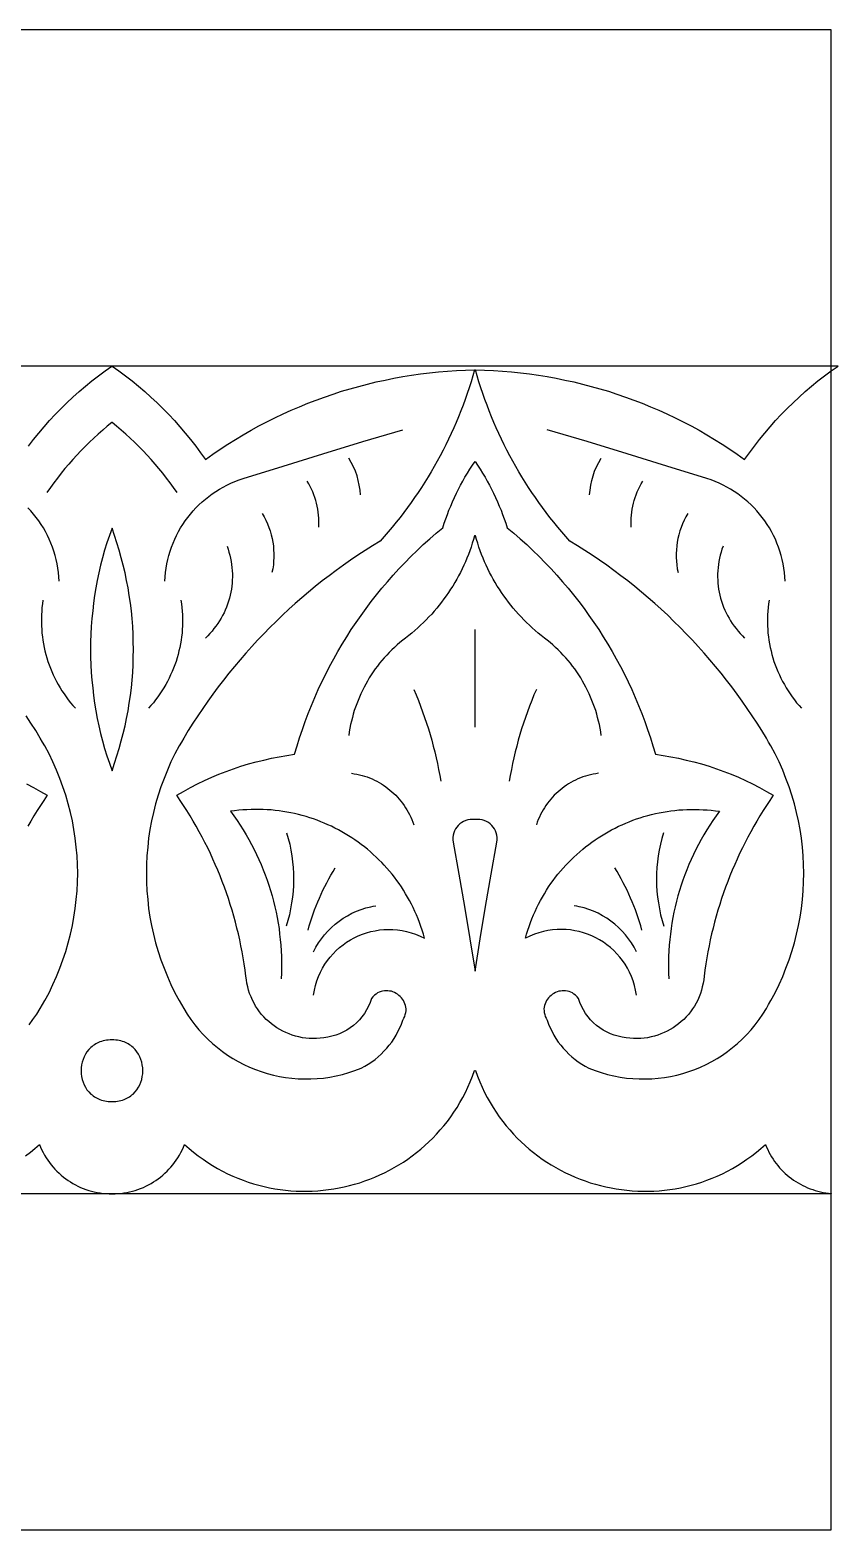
# Model space of a CAD drawing. Extents: x -349 to 352, y -69 to 76.
# Drawn here: x 274.1 to 352.2, y -69.2 to 75.8 of the extents above; entities that cross this region are included whole.
import ezdxf

# ---------------------------------------------------------------- set-up
doc = ezdxf.new("R2010")
doc.units = 0
doc.layers.add('LAYER_1', color=18, linetype='CONTINUOUS')

msp = doc.modelspace()

# ---------------------------------------------------------------- linework, layer by layer
at = {"layer": 'LAYER_1'}
for points in [[(-348.41, -69.22), (351.59, -69.22), (351.59, 75.78), (-348.41, 75.78)], [(-348.41, -69.22), (351.59, -69.22), (351.59, 75.78), (-348.41, 75.78)], [(-348.41, -69.22), (351.59, -69.22), (351.59, 75.78), (-348.41, 75.78)], [(317.14, 34.08), (317.39, 33.7), (317.64, 33.33), (317.88, 32.95), (318.11, 32.56), (318.33, 32.17), (318.54, 31.78), (318.75, 31.38), (318.94, 30.99), (319.13, 30.58), (319.32, 30.18), (319.49, 29.76), (319.66, 29.35), (319.81, 28.94), (319.96, 28.52), (320.11, 28.09), (320.24, 27.67), (320.88, 27.13), (321.52, 26.58), (322.14, 26.03), (322.74, 25.46), (323.34, 24.87), (323.93, 24.28), (324.5, 23.68), (325.06, 23.07), (325.61, 22.45), (326.14, 21.81), (326.67, 21.17), (327.18, 20.52), (327.68, 19.86), (328.16, 19.19), (328.64, 18.51), (329.1, 17.82), (329.54, 17.12), (329.98, 16.42), (330.4, 15.7), (330.8, 14.98), (331.2, 14.25), (331.58, 13.51), (331.94, 12.77), (332.29, 12.02), (332.63, 11.26), (332.95, 10.49), (333.26, 9.72), (333.55, 8.94), (333.83, 8.15), (334.1, 7.36), (334.35, 6.57), (334.58, 5.76), (335.34, 5.65), (336.09, 5.53), (336.83, 5.38), (337.57, 5.21), (338.31, 5.03), (339.04, 4.83), (339.77, 4.61), (340.49, 4.37), (341.2, 4.11), (341.91, 3.83), (342.61, 3.54), (343.3, 3.23), (343.98, 2.9), (344.66, 2.55), (345.33, 2.18), (345.98, 1.8), (345.65, 1.31), (345.32, 0.82), (345, 0.32), (344.69, -0.18), (344.39, -0.69), (344.09, -1.2), (343.8, -1.72), (343.53, -2.24), (343.25, -2.76), (342.99, -3.29), (342.73, -3.82), (342.49, -4.36), (342.25, -4.89), (342.02, -5.44), (341.79, -5.98), (341.58, -6.53), (341.37, -7.08), (341.17, -7.64), (340.98, -8.19), (340.8, -8.76), (340.63, -9.32), (340.46, -9.89), (340.31, -10.45), (340.16, -11.03), (340.02, -11.6), (339.89, -12.18), (339.77, -12.75), (339.65, -13.33), (339.55, -13.92), (339.45, -14.5), (339.37, -15.09), (339.29, -15.68), (339.25, -16.03), (339.2, -16.37), (339.12, -16.71), (339.03, -17.04), (338.93, -17.37), (338.8, -17.68), (338.67, -17.99), (338.51, -18.29), (338.35, -18.57), (338.17, -18.85), (337.97, -19.12), (337.77, -19.38), (337.55, -19.62), (337.32, -19.86), (337.08, -20.08), (336.82, -20.29), (336.56, -20.49), (336.29, -20.67), (336.01, -20.84), (335.72, -21), (335.42, -21.14), (335.12, -21.27), (334.81, -21.38), (334.49, -21.48), (334.16, -21.56), (333.83, -21.63), (333.5, -21.68), (333.16, -21.71), (332.82, -21.72), (332.47, -21.71), (332.12, -21.69), (331.77, -21.65), (331.37, -21.59), (330.98, -21.5), (330.6, -21.39), (330.23, -21.25), (329.87, -21.08), (329.53, -20.89), (329.2, -20.67), (328.89, -20.44), (328.6, -20.18), (328.32, -19.9), (328.07, -19.6), (327.84, -19.28), (327.63, -18.95), (327.44, -18.59), (327.28, -18.23), (327.21, -18.04), (327.15, -17.84), (327.01, -17.68), (326.87, -17.53), (326.71, -17.41), (326.56, -17.31), (326.4, -17.23), (326.23, -17.17), (326.07, -17.12), (325.9, -17.1), (325.73, -17.09), (325.56, -17.09), (325.4, -17.12), (325.23, -17.15), (325.07, -17.21), (324.92, -17.27), (324.77, -17.35), (324.63, -17.44), (324.49, -17.54), (324.37, -17.65), (324.25, -17.78), (324.15, -17.91), (324.06, -18.05), (323.98, -18.19), (323.91, -18.35), (323.86, -18.51), (323.83, -18.68), (323.81, -18.85), (323.82, -19.02), (323.84, -19.2), (323.88, -19.39), (323.94, -19.57), (324.02, -19.75), (324.13, -19.94), (324.26, -20.32), (324.42, -20.68), (324.59, -21.04), (324.77, -21.38), (324.97, -21.72), (325.19, -22.05), (325.43, -22.36), (325.68, -22.66), (325.94, -22.95), (326.22, -23.23), (326.51, -23.49), (326.81, -23.74), (327.13, -23.97), (327.46, -24.19), (327.8, -24.39), (328.15, -24.57), (328.75, -24.81), (329.35, -25.01), (329.96, -25.18), (330.57, -25.32), (331.18, -25.44), (331.8, -25.53), (332.41, -25.59), (333.02, -25.62), (333.64, -25.62), (334.25, -25.6), (334.85, -25.55), (335.46, -25.47), (336.05, -25.37), (336.64, -25.24), (337.23, -25.08), (337.81, -24.9), (338.38, -24.7), (338.94, -24.47), (339.49, -24.21), (340.03, -23.94), (340.55, -23.63), (341.07, -23.31), (341.57, -22.96), (342.05, -22.59), (342.52, -22.19), (342.98, -21.77), (343.41, -21.33), (343.83, -20.87), (344.23, -20.39), (344.61, -19.88), (344.97, -19.36), (345.31, -18.81), (345.53, -18.43), (345.74, -18.05), (346.15, -17.28), (346.54, -16.5), (346.89, -15.71), (347.21, -14.91), (347.51, -14.1), (347.78, -13.29), (348.02, -12.46), (348.23, -11.64), (348.41, -10.8), (348.57, -9.97), (348.7, -9.13), (348.8, -8.28), (348.87, -7.44), (348.91, -6.59), (348.92, -5.74), (348.91, -4.89), (348.87, -4.05), (348.8, -3.2), (348.7, -2.36), (348.57, -1.52), (348.41, -0.68), (348.23, 0.15), (348.02, 0.98), (347.78, 1.8), (347.51, 2.62), (347.21, 3.43), (346.89, 4.23), (346.54, 5.02), (346.15, 5.8), (345.74, 6.57), (345.53, 6.95), (345.31, 7.33), (344.86, 8.06), (344.41, 8.78), (343.94, 9.49), (343.47, 10.2), (342.98, 10.9), (342.49, 11.58), (341.98, 12.27), (341.46, 12.94), (340.94, 13.6), (340.4, 14.26), (339.85, 14.91), (339.3, 15.55), (338.73, 16.18), (338.16, 16.8), (337.57, 17.41), (336.98, 18.02), (336.38, 18.61), (335.77, 19.2), (335.15, 19.78), (334.52, 20.34), (333.88, 20.9), (333.23, 21.45), (332.58, 21.99), (331.91, 22.52), (331.24, 23.03), (330.56, 23.54), (329.88, 24.04), (329.18, 24.53), (328.48, 25.01), (327.76, 25.47), (327.04, 25.93), (326.32, 26.38), (325.92, 26.82), (325.53, 27.27), (325.14, 27.73), (324.76, 28.19), (324.39, 28.66), (324.03, 29.13), (323.67, 29.61), (323.32, 30.09), (322.98, 30.58), (322.64, 31.07), (322.32, 31.56), (321.99, 32.07), (321.68, 32.57), (321.38, 33.08), (321.08, 33.59), (320.79, 34.11), (320.5, 34.63), (320.23, 35.16), (319.96, 35.69), (319.7, 36.23), (319.44, 36.76), (319.2, 37.31), (318.96, 37.85), (318.73, 38.4), (318.51, 38.95), (318.3, 39.51), (318.09, 40.07), (317.89, 40.63), (317.7, 41.2), (317.52, 41.77), (317.35, 42.34), (317.18, 42.92), (318.06, 42.89), (318.93, 42.85), (319.81, 42.8), (320.68, 42.72), (321.55, 42.63), (322.41, 42.53), (323.27, 42.41), (324.13, 42.27), (324.99, 42.11), (325.84, 41.94), (326.69, 41.76), (327.53, 41.55), (328.37, 41.33), (329.21, 41.1), (330.04, 40.85), (330.86, 40.58), (331.68, 40.3), (332.5, 40), (333.31, 39.69), (334.11, 39.36), (334.91, 39.02), (335.7, 38.66), (336.48, 38.29), (337.26, 37.9), (338.03, 37.5), (338.8, 37.08), (339.55, 36.64), (340.3, 36.2), (341.04, 35.73), (341.77, 35.26), (342.5, 34.76), (343.21, 34.26), (343.68, 34.92), (344.15, 35.56), (344.65, 36.2), (345.15, 36.82), (345.67, 37.43), (346.21, 38.03), (346.75, 38.61), (347.31, 39.18), (347.89, 39.74), (348.47, 40.29), (349.07, 40.82), (349.68, 41.34), (350.3, 41.85), (350.94, 42.34), (351.58, 42.82), (352.24, 43.28), (317.14, 43.28), (282.04, 43.28), (282.7, 42.82), (283.34, 42.34), (283.98, 41.85), (284.6, 41.34), (285.21, 40.82), (285.81, 40.29), (286.4, 39.74), (286.97, 39.18), (287.53, 38.61), (288.07, 38.03), (288.61, 37.43), (289.13, 36.82), (289.63, 36.2), (290.13, 35.56), (290.6, 34.92), (291.07, 34.26), (291.78, 34.76), (292.51, 35.26), (293.24, 35.73), (293.98, 36.2), (294.73, 36.64), (295.48, 37.08), (296.25, 37.5), (297.02, 37.9), (297.8, 38.29), (298.58, 38.66), (299.37, 39.02), (300.17, 39.36), (300.97, 39.69), (301.78, 40), (302.6, 40.3), (303.42, 40.58), (304.24, 40.85), (305.07, 41.1), (305.91, 41.33), (306.75, 41.55), (307.59, 41.76), (308.44, 41.94), (309.29, 42.11), (310.15, 42.27), (311.01, 42.41), (311.87, 42.53), (312.73, 42.63), (313.6, 42.72), (314.47, 42.8), (315.35, 42.85), (316.22, 42.89), (317.1, 42.92), (316.93, 42.34), (316.76, 41.77), (316.58, 41.2), (316.39, 40.63), (316.19, 40.07), (315.98, 39.51), (315.77, 38.95), (315.55, 38.4), (315.32, 37.85), (315.08, 37.31), (314.84, 36.76), (314.58, 36.23), (314.32, 35.69), (314.05, 35.16), (313.78, 34.63), (313.49, 34.11), (313.2, 33.59), (312.91, 33.08), (312.6, 32.57), (312.29, 32.07), (311.96, 31.56), (311.64, 31.07), (311.3, 30.58), (310.96, 30.09), (310.61, 29.61), (310.25, 29.13), (309.89, 28.66), (309.52, 28.19), (309.14, 27.73), (308.75, 27.27), (308.36, 26.82), (307.96, 26.38), (307.24, 25.93), (306.52, 25.47), (305.81, 25.01), (305.1, 24.53), (304.41, 24.04), (303.72, 23.54), (303.04, 23.03), (302.37, 22.52), (301.7, 21.99), (301.05, 21.45), (300.4, 20.9), (299.76, 20.34), (299.13, 19.78), (298.51, 19.2), (297.9, 18.61), (297.3, 18.02), (296.71, 17.41), (296.12, 16.8), (295.55, 16.18), (294.98, 15.55), (294.43, 14.91), (293.88, 14.26), (293.34, 13.6), (292.82, 12.94), (292.3, 12.27), (291.79, 11.58), (291.3, 10.9), (290.81, 10.2), (290.34, 9.49), (289.87, 8.78), (289.42, 8.06), (288.97, 7.33), (288.75, 6.95), (288.54, 6.57), (288.13, 5.8), (287.74, 5.02), (287.39, 4.23), (287.07, 3.43), (286.77, 2.62), (286.5, 1.8), (286.26, 0.98), (286.05, 0.15), (285.87, -0.68), (285.71, -1.52), (285.58, -2.36), (285.49, -3.2), (285.41, -4.05), (285.37, -4.89), (285.36, -5.74), (285.37, -6.59), (285.41, -7.44), (285.49, -8.28), (285.58, -9.13), (285.71, -9.97), (285.87, -10.8), (286.05, -11.64), (286.26, -12.46), (286.5, -13.29), (286.77, -14.1), (287.07, -14.91), (287.39, -15.71), (287.74, -16.5), (288.13, -17.28), (288.54, -18.05), (288.75, -18.43), (288.97, -18.81), (289.31, -19.36), (289.67, -19.88), (290.05, -20.39), (290.45, -20.87), (290.87, -21.33), (291.3, -21.77), (291.76, -22.19), (292.23, -22.59), (292.71, -22.96), (293.21, -23.31), (293.73, -23.63), (294.25, -23.94), (294.79, -24.21), (295.34, -24.47), (295.9, -24.7), (296.47, -24.9), (297.05, -25.08), (297.64, -25.24), (298.23, -25.37), (298.82, -25.47), (299.43, -25.55), (300.03, -25.6), (300.64, -25.62), (301.26, -25.62), (301.87, -25.59), (302.48, -25.53), (303.1, -25.44), (303.71, -25.32), (304.32, -25.18), (304.93, -25.01), (305.53, -24.81), (306.13, -24.57), (306.48, -24.39), (306.82, -24.19), (307.15, -23.97), (307.47, -23.74), (307.77, -23.49), (308.06, -23.23), (308.34, -22.95), (308.6, -22.66), (308.85, -22.36), (309.09, -22.05), (309.31, -21.72), (309.51, -21.38), (309.69, -21.04), (309.86, -20.68), (310.02, -20.32), (310.15, -19.94), (310.26, -19.75), (310.34, -19.57), (310.4, -19.39), (310.44, -19.2), (310.47, -19.02), (310.47, -18.85), (310.45, -18.68), (310.42, -18.51), (310.37, -18.35), (310.3, -18.19), (310.22, -18.05), (310.13, -17.91), (310.03, -17.78), (309.91, -17.65), (309.79, -17.54), (309.65, -17.44), (309.51, -17.35), (309.36, -17.27), (309.21, -17.21), (309.05, -17.15), (308.88, -17.12), (308.72, -17.09), (308.55, -17.09), (308.38, -17.1), (308.21, -17.12), (308.05, -17.17), (307.88, -17.23), (307.72, -17.31), (307.57, -17.41), (307.41, -17.53), (307.27, -17.68), (307.13, -17.84), (307, -18.23), (306.84, -18.59), (306.65, -18.95), (306.44, -19.28), (306.21, -19.6), (305.96, -19.9), (305.68, -20.18), (305.39, -20.44), (305.08, -20.67), (304.75, -20.89), (304.41, -21.08), (304.05, -21.25), (303.68, -21.39), (303.3, -21.5), (302.91, -21.59), (302.71, -21.62), (302.51, -21.65), (302.16, -21.69), (301.81, -21.71), (301.46, -21.72), (301.12, -21.71), (300.78, -21.68), (300.45, -21.63), (300.12, -21.56), (299.79, -21.48), (299.47, -21.38), (299.16, -21.27), (298.86, -21.14), (298.56, -21), (298.27, -20.84), (297.99, -20.67), (297.72, -20.49), (297.46, -20.29), (297.2, -20.08), (296.96, -19.86), (296.73, -19.62), (296.51, -19.38), (296.31, -19.12), (296.11, -18.85), (295.93, -18.57), (295.77, -18.29), (295.61, -17.99), (295.48, -17.68), (295.35, -17.37), (295.25, -17.04), (295.16, -16.71), (295.08, -16.37), (295.03, -16.03), (294.99, -15.68), (294.91, -15.09), (294.83, -14.5), (294.73, -13.92), (294.63, -13.33), (294.51, -12.75), (294.39, -12.18), (294.26, -11.6), (294.12, -11.03), (293.97, -10.45), (293.82, -9.89), (293.65, -9.32), (293.48, -8.76), (293.3, -8.19), (293.11, -7.64), (292.91, -7.08), (292.7, -6.53), (292.49, -5.98), (292.27, -5.44), (292.03, -4.89), (291.79, -4.36), (291.55, -3.82), (291.29, -3.29), (291.03, -2.76), (290.76, -2.24), (290.48, -1.72), (290.19, -1.2), (289.89, -0.69), (289.59, -0.18), (289.28, 0.32), (288.96, 0.82), (288.63, 1.31), (288.3, 1.8), (288.95, 2.18), (289.62, 2.55), (290.3, 2.9), (290.98, 3.23), (291.68, 3.54), (292.37, 3.83), (293.08, 4.11), (293.79, 4.37), (294.51, 4.61), (295.24, 4.83), (295.97, 5.03), (296.71, 5.21), (297.45, 5.38), (298.19, 5.53), (298.95, 5.65), (299.7, 5.76), (299.93, 6.57), (300.18, 7.36), (300.45, 8.15), (300.73, 8.94), (301.02, 9.72), (301.33, 10.49), (301.65, 11.26), (301.99, 12.02), (302.34, 12.77), (302.7, 13.51), (303.08, 14.25), (303.48, 14.98), (303.88, 15.7), (304.3, 16.42), (304.74, 17.12), (305.18, 17.82), (305.64, 18.51), (306.12, 19.19), (306.6, 19.86), (307.1, 20.52), (307.61, 21.17), (308.14, 21.81), (308.67, 22.45), (309.22, 23.07), (309.78, 23.68), (310.35, 24.28), (310.94, 24.87), (311.54, 25.46), (312.14, 26.03), (312.76, 26.58), (313.4, 27.13), (314.04, 27.67), (314.17, 28.09), (314.32, 28.52), (314.47, 28.94), (314.62, 29.35), (314.79, 29.76), (314.96, 30.18), (315.15, 30.58), (315.34, 30.99), (315.53, 31.38), (315.74, 31.78), (315.95, 32.17), (316.17, 32.56), (316.4, 32.95), (316.64, 33.33), (316.89, 33.7)], [(282.04, 4.17), (282.29, 4.89), (282.52, 5.6), (282.74, 6.32), (282.94, 7.05), (283.13, 7.77), (283.3, 8.5), (283.45, 9.23), (283.59, 9.97), (283.71, 10.71), (283.82, 11.44), (283.91, 12.19), (283.98, 12.93), (284.04, 13.67), (284.08, 14.41), (284.1, 15.16), (284.11, 15.9), (284.1, 16.65), (284.08, 17.39), (284.04, 18.13), (283.98, 18.88), (283.91, 19.62), (283.82, 20.36), (283.71, 21.1), (283.59, 21.84), (283.45, 22.57), (283.3, 23.3), (283.13, 24.03), (282.94, 24.76), (282.74, 25.48), (282.52, 26.2), (282.29, 26.92), (282.04, 27.63), (281.79, 26.92), (281.55, 26.2), (281.33, 25.48), (281.13, 24.76), (280.94, 24.03), (280.77, 23.3), (280.62, 22.57), (280.48, 21.84), (280.36, 21.1), (280.26, 20.36), (280.17, 19.62), (280.09, 18.88), (280.04, 18.13), (280, 17.39), (279.97, 16.65), (279.96, 15.9), (279.97, 15.16), (280, 14.41), (280.04, 13.67), (280.09, 12.93), (280.17, 12.19), (280.26, 11.44), (280.36, 10.71), (280.48, 9.97), (280.62, 9.23), (280.77, 8.5), (280.94, 7.77), (281.13, 7.05), (281.33, 6.32), (281.55, 5.6), (281.79, 4.89)], [(317.14, -15.19), (317.65, -12.07), (318.16, -8.95), (318.69, -5.84), (319.24, -2.72), (319.27, -2.49), (319.27, -2.27), (319.24, -2.05), (319.19, -1.84), (319.11, -1.64), (319.02, -1.45), (318.9, -1.28), (318.76, -1.11), (318.6, -0.97), (318.43, -0.84), (318.24, -0.73), (318.04, -0.65), (317.83, -0.58), (317.61, -0.54), (317.38, -0.53), (317.14, -0.54), (316.9, -0.53), (316.67, -0.54), (316.45, -0.58), (316.24, -0.65), (316.04, -0.73), (315.85, -0.84), (315.68, -0.97), (315.52, -1.11), (315.38, -1.28), (315.26, -1.45), (315.17, -1.64), (315.09, -1.84), (315.04, -2.05), (315.01, -2.27), (315.01, -2.49), (315.04, -2.72), (315.59, -5.84), (316.12, -8.95), (316.63, -12.07)], [(282.04, -27.81), (282.22, -27.8), (282.4, -27.79), (282.57, -27.77), (282.74, -27.74), (282.9, -27.7), (283.05, -27.66), (283.2, -27.61), (283.34, -27.55), (283.48, -27.49), (283.61, -27.42), (283.74, -27.34), (283.86, -27.26), (283.97, -27.17), (284.08, -27.08), (284.28, -26.88), (284.45, -26.66), (284.6, -26.42), (284.73, -26.18), (284.83, -25.92), (284.92, -25.66), (284.97, -25.38), (285.01, -25.11), (285.02, -24.83), (285.01, -24.55), (284.97, -24.27), (284.92, -24), (284.83, -23.73), (284.73, -23.47), (284.6, -23.23), (284.45, -22.99), (284.28, -22.78), (284.08, -22.58), (283.97, -22.48), (283.86, -22.4), (283.74, -22.31), (283.61, -22.24), (283.48, -22.17), (283.34, -22.1), (283.2, -22.04), (283.05, -21.99), (282.9, -21.95), (282.74, -21.91), (282.57, -21.88), (282.4, -21.86), (282.22, -21.85), (282.04, -21.84), (281.85, -21.85), (281.68, -21.86), (281.5, -21.88), (281.34, -21.91), (281.18, -21.95), (281.02, -21.99), (280.87, -22.04), (280.73, -22.1), (280.59, -22.17), (280.46, -22.24), (280.34, -22.31), (280.22, -22.4), (280.11, -22.48), (280, -22.58), (279.8, -22.78), (279.62, -22.99), (279.47, -23.23), (279.34, -23.47), (279.24, -23.73), (279.16, -24), (279.1, -24.27), (279.06, -24.55), (279.05, -24.83), (279.06, -25.11), (279.1, -25.38), (279.16, -25.66), (279.24, -25.92), (279.34, -26.18), (279.47, -26.42), (279.62, -26.66), (279.8, -26.88), (280, -27.08), (280.11, -27.17), (280.22, -27.26), (280.34, -27.34), (280.46, -27.42), (280.59, -27.49), (280.73, -27.55), (280.87, -27.61), (281.02, -27.66), (281.18, -27.7), (281.34, -27.74), (281.5, -27.77), (281.68, -27.79), (281.85, -27.8)]]:
    msp.add_lwpolyline(points, close=True, dxfattribs=at)
for points in [[(273.95, 35.56), (274.44, 36.2), (274.95, 36.82), (275.47, 37.43), (276, 38.03), (276.55, 38.61), (277.11, 39.18), (277.68, 39.74), (278.26, 40.29), (278.86, 40.82), (279.47, 41.34), (280.1, 41.85), (280.73, 42.34), (281.38, 42.82), (282.03, 43.28), (246.93, 43.28)], [(288.33, 31.07), (288, 31.54), (287.66, 32.01), (287.31, 32.47), (286.95, 32.93), (286.58, 33.38), (286.21, 33.82), (285.82, 34.26), (285.43, 34.68), (285.04, 35.1), (284.63, 35.52), (284.22, 35.92), (283.8, 36.32), (283.37, 36.71), (282.93, 37.09), (282.49, 37.47), (282.04, 37.84), (282.04, 37.84), (282.04, 37.84), (282.04, 37.84), (282.03, 37.84), (281.58, 37.47), (281.14, 37.09), (280.71, 36.71), (280.28, 36.32), (279.86, 35.92), (279.44, 35.52), (279.04, 35.1), (278.64, 34.68), (278.25, 34.26), (277.87, 33.82), (277.49, 33.38), (277.13, 32.93), (276.77, 32.47), (276.42, 32.01), (276.08, 31.54), (275.74, 31.07)], [(287.14, 22.49), (287.17, 22.92), (287.21, 23.35), (287.27, 23.76), (287.34, 24.18), (287.43, 24.59), (287.53, 24.99), (287.65, 25.39), (287.79, 25.78), (287.94, 26.17), (288.1, 26.55), (288.28, 26.92), (288.47, 27.29), (288.67, 27.64), (288.89, 27.99), (289.12, 28.33), (289.36, 28.66), (289.62, 28.98), (289.88, 29.3), (290.16, 29.6), (290.45, 29.89), (290.76, 30.17), (291.07, 30.44), (291.39, 30.69), (291.72, 30.94), (292.07, 31.17), (292.42, 31.39), (292.78, 31.6), (293.15, 31.79), (293.54, 31.97), (293.92, 32.14), (294.32, 32.29), (294.73, 32.43), (298.58, 33.63), (302.43, 34.82), (306.3, 35.99), (310.16, 37.13)], [(347.14, 22.49), (347.11, 22.92), (347.07, 23.35), (347.01, 23.76), (346.94, 24.18), (346.85, 24.59), (346.75, 24.99), (346.63, 25.39), (346.49, 25.78), (346.34, 26.17), (346.18, 26.55), (346, 26.92), (345.81, 27.29), (345.61, 27.64), (345.39, 27.99), (345.16, 28.33), (344.92, 28.66), (344.66, 28.98), (344.4, 29.3), (344.12, 29.6), (343.83, 29.89), (343.53, 30.17), (343.21, 30.44), (342.89, 30.69), (342.56, 30.94), (342.21, 31.17), (341.86, 31.39), (341.5, 31.6), (341.13, 31.79), (340.74, 31.97), (340.36, 32.14), (339.96, 32.29), (339.55, 32.43), (335.7, 33.63), (331.85, 34.82), (327.98, 35.99), (324.12, 37.13)], [(306.07, 30.83), (306.02, 31.3), (305.95, 31.77), (305.85, 32.23), (305.73, 32.68), (305.57, 33.13), (305.39, 33.56), (305.18, 33.98), (304.95, 34.4)], [(328.21, 30.83), (328.26, 31.3), (328.33, 31.77), (328.43, 32.23), (328.55, 32.68), (328.71, 33.13), (328.89, 33.56), (329.1, 33.98), (329.33, 34.4)], [(302.04, 27.73), (302.05, 28.02), (302.05, 28.31), (302.04, 28.6), (302.02, 28.89), (301.98, 29.18), (301.94, 29.47), (301.88, 29.75), (301.82, 30.03), (301.74, 30.31), (301.66, 30.58), (301.56, 30.86), (301.45, 31.13), (301.33, 31.39), (301.21, 31.65), (301.07, 31.91), (300.92, 32.16)], [(332.24, 27.73), (332.23, 28.02), (332.23, 28.31), (332.24, 28.6), (332.26, 28.89), (332.3, 29.18), (332.34, 29.47), (332.4, 29.75), (332.46, 30.03), (332.54, 30.31), (332.63, 30.58), (332.72, 30.86), (332.83, 31.13), (332.95, 31.39), (333.07, 31.65), (333.21, 31.91), (333.36, 32.16)], [(276.93, 22.49), (276.91, 22.92), (276.87, 23.35), (276.81, 23.76), (276.73, 24.18), (276.65, 24.59), (276.54, 24.99), (276.42, 25.39), (276.29, 25.78), (276.14, 26.17), (275.97, 26.55), (275.8, 26.92), (275.61, 27.29), (275.4, 27.64), (275.18, 27.99), (274.95, 28.33), (274.71, 28.66), (274.46, 28.98), (274.19, 29.3), (273.91, 29.6)], [(296.56, 29.03), (296.75, 28.71), (296.92, 28.38), (297.07, 28.04), (297.21, 27.69), (297.33, 27.35), (297.43, 26.99), (297.52, 26.63), (297.59, 26.27), (297.64, 25.91), (297.67, 25.54), (297.69, 25.17), (297.69, 24.8), (297.67, 24.44), (297.64, 24.07), (297.58, 23.7), (297.51, 23.33)], [(337.72, 29.03), (337.53, 28.71), (337.36, 28.38), (337.21, 28.04), (337.07, 27.69), (336.95, 27.35), (336.85, 26.99), (336.76, 26.63), (336.69, 26.27), (336.64, 25.91), (336.61, 25.54), (336.59, 25.17), (336.59, 24.8), (336.61, 24.44), (336.64, 24.07), (336.7, 23.7), (336.77, 23.33)], [(329.35, 7.59), (329.3, 7.94), (329.24, 8.29), (329.17, 8.63), (329.09, 8.98), (329, 9.32), (328.91, 9.65), (328.81, 9.99), (328.7, 10.32), (328.58, 10.65), (328.45, 10.97), (328.32, 11.29), (328.18, 11.61), (328.03, 11.93), (327.87, 12.24), (327.71, 12.54), (327.54, 12.84), (327.36, 13.14), (327.17, 13.43), (326.98, 13.72), (326.78, 14.01), (326.57, 14.29), (326.36, 14.56), (326.14, 14.83), (325.91, 15.09), (325.67, 15.35), (325.43, 15.61), (325.19, 15.85), (324.93, 16.1), (324.67, 16.33), (324.41, 16.56), (324.13, 16.79), (323.85, 17), (323.55, 17.24), (323.26, 17.48), (322.96, 17.73), (322.68, 17.98), (322.4, 18.23), (322.12, 18.5), (321.86, 18.76), (321.59, 19.04), (321.34, 19.32), (321.08, 19.6), (320.84, 19.89), (320.6, 20.18), (320.37, 20.48), (320.14, 20.78), (319.92, 21.09), (319.7, 21.4), (319.5, 21.71), (319.29, 22.03), (319.1, 22.36), (318.91, 22.68), (318.73, 23.01), (318.55, 23.35), (318.38, 23.69), (318.22, 24.03), (318.07, 24.38), (317.92, 24.73), (317.78, 25.08), (317.65, 25.44), (317.52, 25.8), (317.4, 26.16), (317.29, 26.52), (317.18, 26.89), (317.18, 26.89), (317.18, 26.89), (317.18, 26.89), (317.14, 26.89), (317.1, 26.89), (317.1, 26.89), (317.1, 26.89), (317.1, 26.89), (316.99, 26.52), (316.88, 26.16), (316.76, 25.8), (316.63, 25.44), (316.5, 25.08), (316.36, 24.73), (316.21, 24.38), (316.06, 24.03), (315.9, 23.69), (315.73, 23.35), (315.55, 23.01), (315.37, 22.68), (315.18, 22.36), (314.99, 22.03), (314.78, 21.71), (314.58, 21.4), (314.36, 21.09), (314.14, 20.78), (313.91, 20.48), (313.68, 20.18), (313.44, 19.89), (313.2, 19.6), (312.95, 19.32), (312.69, 19.04), (312.42, 18.76), (312.16, 18.5), (311.88, 18.23), (311.6, 17.98), (311.32, 17.73), (311.02, 17.48), (310.73, 17.24), (310.43, 17), (310.15, 16.79), (309.87, 16.56), (309.61, 16.33), (309.35, 16.1), (309.09, 15.85), (308.85, 15.61), (308.61, 15.35), (308.37, 15.09), (308.14, 14.83), (307.92, 14.56), (307.71, 14.29), (307.5, 14.01), (307.3, 13.72), (307.11, 13.43), (306.92, 13.14), (306.74, 12.84), (306.57, 12.54), (306.41, 12.24), (306.25, 11.93), (306.1, 11.61), (305.96, 11.29), (305.83, 10.97), (305.7, 10.65), (305.58, 10.32), (305.47, 9.99), (305.37, 9.65), (305.28, 9.32), (305.19, 8.98), (305.11, 8.63), (305.04, 8.29), (304.98, 7.94), (304.93, 7.59)], [(293.16, 25.89), (293.26, 25.6), (293.35, 25.3), (293.44, 25.01), (293.5, 24.71), (293.56, 24.41), (293.61, 24.11), (293.64, 23.81), (293.67, 23.51), (293.68, 23.21), (293.68, 22.91), (293.67, 22.61), (293.65, 22.31), (293.62, 22.01), (293.58, 21.72), (293.53, 21.42), (293.46, 21.13), (293.39, 20.84), (293.31, 20.55), (293.21, 20.27), (293.11, 19.99), (292.99, 19.71), (292.87, 19.44), (292.73, 19.17), (292.58, 18.91), (292.43, 18.65), (292.26, 18.4), (292.09, 18.15), (291.9, 17.91), (291.71, 17.67), (291.5, 17.44), (291.29, 17.22), (291.07, 17)], [(341.12, 25.89), (341.02, 25.6), (340.93, 25.3), (340.85, 25.01), (340.78, 24.71), (340.72, 24.41), (340.67, 24.11), (340.64, 23.81), (340.61, 23.51), (340.6, 23.21), (340.6, 22.91), (340.61, 22.61), (340.63, 22.31), (340.66, 22.01), (340.7, 21.72), (340.75, 21.42), (340.82, 21.13), (340.89, 20.84), (340.97, 20.55), (341.07, 20.27), (341.17, 19.99), (341.29, 19.71), (341.41, 19.44), (341.55, 19.17), (341.7, 18.91), (341.85, 18.65), (342.02, 18.4), (342.19, 18.15), (342.38, 17.91), (342.57, 17.67), (342.78, 17.44), (342.99, 17.22), (343.21, 17)], [(275.36, 20.66), (275.31, 20.31), (275.27, 19.95), (275.24, 19.6), (275.22, 19.24), (275.21, 18.89), (275.21, 18.54), (275.22, 18.18), (275.24, 17.83), (275.27, 17.48), (275.31, 17.13), (275.36, 16.78), (275.41, 16.44), (275.48, 16.1), (275.56, 15.75), (275.65, 15.41), (275.74, 15.08), (275.85, 14.74), (275.96, 14.41), (276.09, 14.09), (276.22, 13.76), (276.36, 13.44), (276.51, 13.12), (276.67, 12.81), (276.84, 12.5), (277.02, 12.2), (277.2, 11.9), (277.4, 11.6), (277.6, 11.31), (277.81, 11.03), (278.04, 10.75), (278.26, 10.47), (278.5, 10.21)], [(288.71, 20.66), (288.76, 20.31), (288.8, 19.95), (288.83, 19.6), (288.85, 19.24), (288.86, 18.89), (288.86, 18.54), (288.85, 18.18), (288.83, 17.83), (288.81, 17.48), (288.77, 17.13), (288.72, 16.78), (288.66, 16.44), (288.59, 16.1), (288.51, 15.75), (288.43, 15.41), (288.33, 15.08), (288.23, 14.74), (288.11, 14.41), (287.99, 14.09), (287.86, 13.76), (287.71, 13.44), (287.56, 13.12), (287.4, 12.81), (287.23, 12.5), (287.06, 12.2), (286.87, 11.9), (286.68, 11.6), (286.47, 11.31), (286.26, 11.03), (286.04, 10.75), (285.81, 10.47), (285.57, 10.21)], [(345.57, 20.66), (345.52, 20.31), (345.48, 19.95), (345.45, 19.6), (345.43, 19.24), (345.42, 18.89), (345.42, 18.54), (345.43, 18.18), (345.45, 17.83), (345.47, 17.48), (345.51, 17.13), (345.56, 16.78), (345.62, 16.44), (345.69, 16.1), (345.77, 15.75), (345.85, 15.41), (345.95, 15.08), (346.05, 14.74), (346.17, 14.41), (346.29, 14.09), (346.42, 13.76), (346.57, 13.44), (346.72, 13.12), (346.88, 12.81), (347.05, 12.5), (347.22, 12.2), (347.41, 11.9), (347.6, 11.6), (347.81, 11.31), (348.02, 11.03), (348.24, 10.75), (348.47, 10.47), (348.71, 10.21)], [(317.14, 8.38), (317.14, 17.82)], [(311.21, 12.04), (311.44, 11.5), (311.66, 10.96), (311.87, 10.42), (312.07, 9.88), (312.27, 9.33), (312.45, 8.78), (312.63, 8.23), (312.8, 7.67), (312.96, 7.12), (313.11, 6.56), (313.25, 5.99), (313.38, 5.43), (313.51, 4.86), (313.62, 4.29), (313.73, 3.72), (313.83, 3.15)], [(323.07, 12.04), (322.84, 11.5), (322.62, 10.96), (322.41, 10.42), (322.21, 9.88), (322.01, 9.33), (321.83, 8.78), (321.65, 8.23), (321.48, 7.67), (321.32, 7.12), (321.17, 6.56), (321.03, 5.99), (320.9, 5.43), (320.77, 4.86), (320.66, 4.29), (320.55, 3.72), (320.45, 3.15)], [(274.03, -20.39), (274.4, -19.88), (274.76, -19.36), (275.1, -18.81), (275.32, -18.43), (275.54, -18.05), (275.95, -17.28), (276.33, -16.5), (276.68, -15.71), (277.01, -14.91), (277.3, -14.1), (277.57, -13.29), (277.81, -12.46), (278.02, -11.64), (278.21, -10.8), (278.36, -9.97), (278.49, -9.13), (278.59, -8.28), (278.66, -7.44), (278.7, -6.59), (278.72, -5.74), (278.7, -4.89), (278.66, -4.05), (278.59, -3.2), (278.49, -2.36), (278.36, -1.52), (278.21, -0.68), (278.02, 0.15), (277.81, 0.98), (277.57, 1.8), (277.3, 2.62), (277.01, 3.43), (276.68, 4.23), (276.33, 5.02), (275.95, 5.8), (275.54, 6.57), (275.32, 6.95), (275.1, 7.33), (274.66, 8.06), (274.2, 8.78), (273.74, 9.49)], [(305.19, 3.93), (305.45, 3.89), (305.71, 3.85), (305.97, 3.79), (306.22, 3.72), (306.46, 3.65), (306.71, 3.57), (306.95, 3.48), (307.19, 3.38), (307.42, 3.27), (307.65, 3.16), (307.87, 3.03), (308.09, 2.9), (308.3, 2.77), (308.51, 2.62), (308.72, 2.47), (308.92, 2.31), (309.11, 2.15), (309.3, 1.98), (309.48, 1.8), (309.65, 1.61), (309.82, 1.42), (309.98, 1.23), (310.14, 1.03), (310.29, 0.82), (310.43, 0.6), (310.56, 0.38), (310.69, 0.16), (310.81, -0.07), (310.92, -0.3), (311.03, -0.54), (311.12, -0.79), (311.21, -1.04)], [(329.09, 3.93), (328.83, 3.89), (328.57, 3.85), (328.31, 3.79), (328.06, 3.72), (327.82, 3.65), (327.57, 3.57), (327.33, 3.48), (327.09, 3.38), (326.86, 3.27), (326.63, 3.16), (326.41, 3.03), (326.19, 2.9), (325.98, 2.77), (325.77, 2.62), (325.56, 2.47), (325.36, 2.31), (325.17, 2.15), (324.98, 1.98), (324.8, 1.8), (324.63, 1.61), (324.46, 1.42), (324.3, 1.23), (324.14, 1.03), (323.99, 0.82), (323.85, 0.6), (323.72, 0.38), (323.59, 0.16), (323.47, -0.07), (323.36, -0.3), (323.25, -0.54), (323.16, -0.79), (323.07, -1.04)], [(273.78, 2.9), (274.45, 2.55), (275.12, 2.18), (275.78, 1.8), (275.44, 1.31), (275.12, 0.82), (274.8, 0.32), (274.49, -0.18), (274.18, -0.69), (273.89, -1.2)], [(301.53, -17.51), (301.61, -17.04), (301.72, -16.59), (301.85, -16.15), (302.01, -15.72), (302.19, -15.31), (302.4, -14.92), (302.62, -14.54), (302.87, -14.18), (303.14, -13.84), (303.42, -13.52), (303.73, -13.21), (304.05, -12.92), (304.38, -12.66), (304.73, -12.41), (305.09, -12.18), (305.47, -11.98), (305.85, -11.79), (306.25, -11.63), (306.65, -11.49), (307.07, -11.38), (307.49, -11.29), (307.91, -11.22), (308.34, -11.18), (308.78, -11.16), (309.21, -11.17), (309.65, -11.21), (310.09, -11.27), (310.53, -11.36), (310.97, -11.48), (311.4, -11.63), (311.83, -11.81), (312.26, -12.02), (312.15, -11.63), (312.03, -11.25), (311.91, -10.87), (311.77, -10.5), (311.63, -10.14), (311.48, -9.77), (311.33, -9.42), (311.16, -9.06), (310.99, -8.72), (310.81, -8.38), (310.62, -8.04), (310.43, -7.71), (310.23, -7.38), (310.02, -7.06), (309.8, -6.74), (309.58, -6.43), (309.35, -6.13), (309.12, -5.83), (308.88, -5.54), (308.63, -5.25), (308.37, -4.97), (308.12, -4.7), (307.85, -4.43), (307.58, -4.17), (307.3, -3.91), (307.02, -3.66), (306.73, -3.42), (306.44, -3.18), (306.14, -2.96), (305.84, -2.73), (305.53, -2.52), (305.22, -2.31), (304.91, -2.11), (304.58, -1.91), (304.26, -1.72), (303.93, -1.54), (303.6, -1.37), (303.26, -1.2), (302.92, -1.04), (302.57, -0.89), (302.22, -0.75), (301.87, -0.62), (301.52, -0.49), (301.16, -0.37), (300.8, -0.26), (300.43, -0.15), (300.06, -0.06), (299.69, 0.03), (299.32, 0.11), (298.95, 0.18), (298.57, 0.24), (298.19, 0.3), (297.81, 0.34), (297.42, 0.38), (297.04, 0.41), (296.65, 0.42), (296.26, 0.43), (295.87, 0.44), (295.48, 0.43), (295.09, 0.41), (294.69, 0.38), (294.3, 0.35), (293.9, 0.3), (293.51, 0.25), (293.83, -0.19), (294.14, -0.64), (294.44, -1.09), (294.73, -1.55), (295.01, -2.01), (295.28, -2.48), (295.54, -2.95), (295.78, -3.43), (296.02, -3.91), (296.25, -4.4), (296.46, -4.89), (296.67, -5.39), (296.86, -5.89), (297.04, -6.39), (297.22, -6.9), (297.38, -7.41), (297.53, -7.93), (297.66, -8.45), (297.79, -8.97), (297.91, -9.49), (298.01, -10.02), (298.1, -10.55), (298.19, -11.08), (298.25, -11.62), (298.31, -12.15), (298.36, -12.69), (298.39, -13.23), (298.42, -13.77), (298.43, -14.31), (298.43, -14.85), (298.42, -15.39), (298.39, -15.94)], [(332.75, -17.51), (332.67, -17.04), (332.56, -16.59), (332.43, -16.15), (332.27, -15.72), (332.09, -15.31), (331.88, -14.92), (331.66, -14.54), (331.41, -14.18), (331.14, -13.84), (330.86, -13.52), (330.55, -13.21), (330.23, -12.92), (329.9, -12.66), (329.55, -12.41), (329.19, -12.18), (328.81, -11.98), (328.43, -11.79), (328.03, -11.63), (327.63, -11.49), (327.21, -11.38), (326.79, -11.29), (326.37, -11.22), (325.94, -11.18), (325.5, -11.16), (325.07, -11.17), (324.63, -11.21), (324.19, -11.27), (323.75, -11.36), (323.31, -11.48), (322.88, -11.63), (322.45, -11.81), (322.02, -12.02), (322.13, -11.63), (322.25, -11.25), (322.37, -10.87), (322.51, -10.5), (322.65, -10.14), (322.8, -9.77), (322.95, -9.42), (323.12, -9.06), (323.29, -8.72), (323.47, -8.38), (323.66, -8.04), (323.85, -7.71), (324.05, -7.38), (324.26, -7.06), (324.48, -6.74), (324.7, -6.43), (324.93, -6.13), (325.16, -5.83), (325.4, -5.54), (325.65, -5.25), (325.91, -4.97), (326.17, -4.7), (326.43, -4.43), (326.7, -4.17), (326.98, -3.91), (327.26, -3.66), (327.55, -3.42), (327.84, -3.18), (328.14, -2.96), (328.44, -2.73), (328.75, -2.52), (329.06, -2.31), (329.38, -2.11), (329.7, -1.91), (330.02, -1.72), (330.35, -1.54), (330.68, -1.37), (331.02, -1.2), (331.36, -1.04), (331.71, -0.89), (332.06, -0.75), (332.41, -0.62), (332.76, -0.49), (333.12, -0.37), (333.48, -0.26), (333.85, -0.15), (334.22, -0.06), (334.59, 0.03), (334.96, 0.11), (335.33, 0.18), (335.71, 0.24), (336.09, 0.3), (336.47, 0.34), (336.86, 0.38), (337.24, 0.41), (337.63, 0.42), (338.02, 0.43), (338.41, 0.44), (338.8, 0.43), (339.19, 0.41), (339.59, 0.38), (339.98, 0.35), (340.38, 0.3), (340.77, 0.25), (340.45, -0.19), (340.14, -0.64), (339.84, -1.09), (339.55, -1.55), (339.27, -2.01), (339, -2.48), (338.74, -2.95), (338.5, -3.43), (338.26, -3.91), (338.03, -4.4), (337.82, -4.89), (337.61, -5.39), (337.42, -5.89), (337.24, -6.39), (337.06, -6.9), (336.9, -7.41), (336.75, -7.93), (336.62, -8.45), (336.49, -8.97), (336.37, -9.49), (336.27, -10.02), (336.18, -10.55), (336.1, -11.08), (336.03, -11.62), (335.97, -12.15), (335.92, -12.69), (335.89, -13.23), (335.86, -13.77), (335.85, -14.31), (335.85, -14.85), (335.86, -15.39), (335.89, -15.94)], [(298.91, -1.82), (299.08, -2.37), (299.22, -2.93), (299.33, -3.49), (299.43, -4.06), (299.5, -4.63), (299.55, -5.19), (299.59, -5.76), (299.59, -6.34), (299.58, -6.91), (299.55, -7.48), (299.49, -8.04), (299.41, -8.61), (299.31, -9.18), (299.19, -9.74), (299.04, -10.29), (298.88, -10.85)], [(335.37, -1.82), (335.2, -2.37), (335.07, -2.93), (334.95, -3.49), (334.85, -4.06), (334.78, -4.63), (334.73, -5.19), (334.7, -5.76), (334.69, -6.34), (334.7, -6.91), (334.73, -7.48), (334.79, -8.04), (334.87, -8.61), (334.97, -9.18), (335.09, -9.74), (335.24, -10.29), (335.4, -10.85)], [(301.01, -11.23), (301.12, -10.83), (301.24, -10.44), (301.36, -10.05), (301.49, -9.66), (301.63, -9.27), (301.78, -8.89), (301.93, -8.51), (302.09, -8.13), (302.26, -7.75), (302.43, -7.38), (302.62, -7.01), (302.8, -6.65), (303, -6.28), (303.2, -5.92), (303.41, -5.57), (303.62, -5.22)], [(333.27, -11.23), (333.16, -10.83), (333.04, -10.44), (332.92, -10.05), (332.79, -9.66), (332.65, -9.27), (332.5, -8.89), (332.35, -8.51), (332.19, -8.13), (332.02, -7.75), (331.85, -7.38), (331.67, -7.01), (331.48, -6.65), (331.28, -6.28), (331.08, -5.92), (330.87, -5.57), (330.66, -5.22)], [(301.53, -13.32), (301.76, -12.89), (302.02, -12.47), (302.29, -12.07), (302.59, -11.69), (302.92, -11.32), (303.26, -10.98), (303.62, -10.66), (304, -10.37), (304.39, -10.09), (304.8, -9.84), (305.23, -9.61), (305.67, -9.41), (306.12, -9.24), (306.59, -9.09), (307.06, -8.97), (307.3, -8.92), (307.55, -8.88)], [(332.75, -13.32), (332.52, -12.89), (332.26, -12.47), (331.99, -12.07), (331.69, -11.69), (331.37, -11.32), (331.02, -10.98), (330.66, -10.66), (330.28, -10.37), (329.89, -10.09), (329.48, -9.84), (329.05, -9.61), (328.61, -9.41), (328.16, -9.24), (327.69, -9.09), (327.22, -8.97), (326.98, -8.92), (326.73, -8.88)], [(273.69, -33.05), (274.15, -32.71), (274.59, -32.34), (275.02, -31.96), (275.13, -32.22), (275.25, -32.49), (275.38, -32.74), (275.52, -32.99), (275.67, -33.23), (275.82, -33.47), (275.99, -33.7), (276.16, -33.92), (276.34, -34.14), (276.52, -34.35), (276.72, -34.55), (276.92, -34.74), (277.13, -34.92), (277.34, -35.1), (277.56, -35.27), (277.79, -35.43), (278.02, -35.58), (278.26, -35.72), (278.5, -35.86), (278.75, -35.98), (279, -36.1), (279.26, -36.21), (279.52, -36.3), (279.79, -36.39), (280.06, -36.47), (280.33, -36.54), (280.61, -36.59), (280.89, -36.64), (281.17, -36.68), (281.46, -36.7), (281.75, -36.72), (282.04, -36.72), (282.33, -36.72), (282.61, -36.7), (282.9, -36.68), (283.18, -36.64), (283.46, -36.59), (283.74, -36.54), (284.01, -36.47), (284.28, -36.39), (284.55, -36.3), (284.81, -36.21), (285.07, -36.1), (285.32, -35.98), (285.57, -35.86), (285.82, -35.72), (286.05, -35.58), (286.29, -35.43), (286.51, -35.27), (286.73, -35.1), (286.95, -34.92), (287.16, -34.74), (287.36, -34.55), (287.55, -34.35), (287.74, -34.14), (287.92, -33.92), (288.09, -33.7), (288.25, -33.47), (288.41, -33.23), (288.55, -32.99), (288.69, -32.74), (288.82, -32.49), (288.94, -32.22), (289.05, -31.96), (289.49, -32.34), (289.93, -32.71), (290.38, -33.05), (290.84, -33.38), (291.3, -33.7), (291.77, -33.99), (292.25, -34.27), (292.73, -34.53), (293.22, -34.78), (293.71, -35.01), (294.21, -35.22), (294.71, -35.41), (295.21, -35.59), (295.72, -35.75), (296.23, -35.9), (296.74, -36.02), (297.26, -36.14), (297.77, -36.23), (298.29, -36.31), (298.81, -36.38), (299.33, -36.42), (299.85, -36.46), (300.37, -36.47), (300.89, -36.47), (301.41, -36.46), (301.93, -36.43), (302.45, -36.38), (302.96, -36.32), (303.48, -36.25), (303.99, -36.16), (304.49, -36.05), (305, -35.93), (305.5, -35.8), (305.99, -35.65), (306.48, -35.48), (306.97, -35.3), (307.45, -35.11), (307.93, -34.9), (308.39, -34.68), (308.86, -34.44), (309.31, -34.19), (309.76, -33.93), (310.21, -33.65), (310.64, -33.36), (311.06, -33.06), (311.48, -32.74), (311.89, -32.41), (312.29, -32.06), (312.68, -31.71), (313.06, -31.33), (313.43, -30.95), (313.78, -30.55), (314.13, -30.14), (314.47, -29.72), (314.79, -29.28), (315.1, -28.84), (315.4, -28.38), (315.68, -27.9), (315.95, -27.42), (316.21, -26.92), (316.46, -26.41), (316.68, -25.89), (316.9, -25.36), (317.1, -24.81), (317.1, -24.81), (317.14, -24.81), (317.18, -24.81), (317.18, -24.81), (317.38, -25.36), (317.6, -25.89), (317.83, -26.41), (318.07, -26.92), (318.33, -27.42), (318.6, -27.9), (318.88, -28.38), (319.18, -28.84), (319.49, -29.28), (319.82, -29.72), (320.15, -30.14), (320.5, -30.55), (320.85, -30.95), (321.22, -31.33), (321.6, -31.71), (321.99, -32.06), (322.39, -32.41), (322.8, -32.74), (323.22, -33.06), (323.64, -33.36), (324.08, -33.65), (324.52, -33.93), (324.97, -34.19), (325.42, -34.44), (325.89, -34.68), (326.35, -34.9), (326.83, -35.11), (327.31, -35.3), (327.8, -35.48), (328.29, -35.65), (328.78, -35.8), (329.28, -35.93), (329.79, -36.05), (330.29, -36.16), (330.8, -36.25), (331.32, -36.32), (331.83, -36.38), (332.35, -36.43), (332.87, -36.46), (333.39, -36.47), (333.91, -36.47), (334.43, -36.46), (334.95, -36.42), (335.47, -36.38), (335.99, -36.31), (336.51, -36.23), (337.02, -36.14), (337.54, -36.02), (338.05, -35.9), (338.56, -35.75), (339.07, -35.59), (339.57, -35.41), (340.07, -35.22), (340.57, -35.01), (341.06, -34.78), (341.55, -34.53), (342.03, -34.27), (342.51, -33.99), (342.98, -33.7), (343.44, -33.38), (343.9, -33.05), (344.35, -32.71), (344.79, -32.34), (345.23, -31.96), (345.33, -32.2), (345.44, -32.45), (345.56, -32.69), (345.69, -32.92), (345.82, -33.15), (345.96, -33.37), (346.11, -33.59), (346.26, -33.8), (346.43, -34), (346.59, -34.2), (346.77, -34.39), (346.95, -34.57), (347.14, -34.75), (347.33, -34.92), (347.53, -35.09), (347.74, -35.25), (347.95, -35.4), (348.16, -35.54), (348.38, -35.67), (348.6, -35.8), (348.83, -35.92), (349.07, -36.03), (349.3, -36.14), (349.54, -36.23), (349.79, -36.32), (350.04, -36.4), (350.29, -36.47), (350.54, -36.53), (350.8, -36.59), (351.06, -36.63), (351.32, -36.67), (351.59, -36.69), (351.59, -36.72), (317.14, -36.72), (282.04, -36.72), (246.93, -36.72)]]:
    msp.add_lwpolyline(points, dxfattribs=at)

doc.saveas('drawing.dxf')
